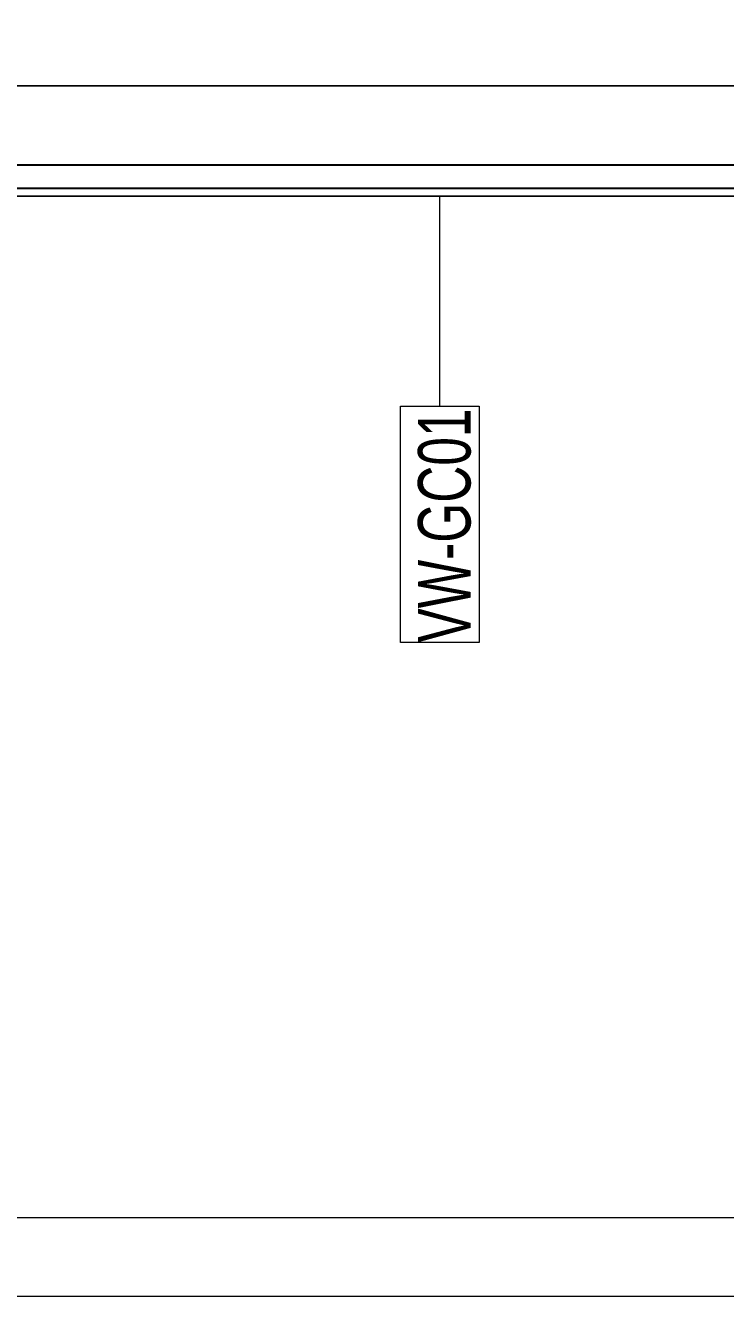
# Model space of a CAD drawing. Extents: x -3709 to 34975, y -230 to 8245.
# Drawn here: x 5800.6 to 5933.8, y 0 to 242 of the extents above; entities that cross this region are included whole.
import ezdxf
from ezdxf.enums import TextEntityAlignment as Align

# ---------------------------------------------------------------- set-up
doc = ezdxf.new("R2010")
doc.units = 0
doc.layers.get('0').update_dxf_attribs({"color": 9, "lineweight": 9})
for name, color, linetype, lineweight in [('06D', 9, 'Continuous', 9), ('15', 9, 'Continuous', 9), ('22', 8, 'Continuous', 9), ('40A', 9, 'Continuous', 9)]:
    doc.layers.add(name, color=color, linetype=linetype, lineweight=lineweight)
doc.styles.add('Arial', font='arial.ttf', dxfattribs={"height": 2.5})

# ---------------------------------------------------------------- blocks, each defined once
blk = doc.blocks.new('p-cephe-onkisim')
at = {"layer": '06D'}
for p, q in [((-244.85, 38), (-903.15, 38)), ((-244.85, 17), (-903.15, 17))]:
    blk.add_line(p, q, dxfattribs=at)
at = {"layer": '15', "linetype": 'Continuous'}
blk.add_lwpolyline([(-242.5, 23), (-242.5, 18.5), (-405.25, 18.5), (-405.25, 23)], close=True, dxfattribs=at)
blk = doc.blocks.new('p-cephe-onkisim-toplam')
blk.add_blockref('p-cephe-onkisim', (0, 0))
blk = doc.blocks.new('0_wallno')
at = {"color": 0}
blk.add_lwpolyline([(-17, 1.5), (-8, 1.5), (-8, -1.5), (-17, -1.5)], close=True, dxfattribs=at)
blk.add_lwpolyline([(-8, 0), (0, 0)], dxfattribs=at)
at = {"color": 0, "style": 'Arial'}
blk.add_attdef('DUVARNO', text='', height=2, dxfattribs=at).set_placement((-12.5, 0), align=Align.MIDDLE_CENTER)

msp = doc.modelspace()

# ---------------------------------------------------------------- linework, layer by layer
at = {"layer": '40A'}
for points in [[(6995, 0), (0, 0), (0, 4205), (6995, 4205)], [(80, 4190), (6455.06, 4190), (6455.06, 15), (80, 15)]]:
    msp.add_lwpolyline(points, close=True, dxfattribs=at)

# ---------------------------------------------------------------- block references
for p in [(6200.84, 192.5), (6200.84, 192.4)]:
    msp.add_blockref('p-cephe-onkisim-toplam', p)
at = {"layer": '22'}
ref = msp.add_blockref('0_wallno', (5879.46, 209.5), dxfattribs=dict(at, xscale=5, yscale=5, zscale=5, rotation=90))
ref.add_attrib('DUVARNO', 'VW-GC01', dxfattribs={"layer": '0', "height": 10, "rotation": 90, "style": 'Arial', "width": 0.7}).set_placement((5880.29, 146.78), align=Align.MIDDLE_CENTER)

doc.saveas('drawing.dxf')
